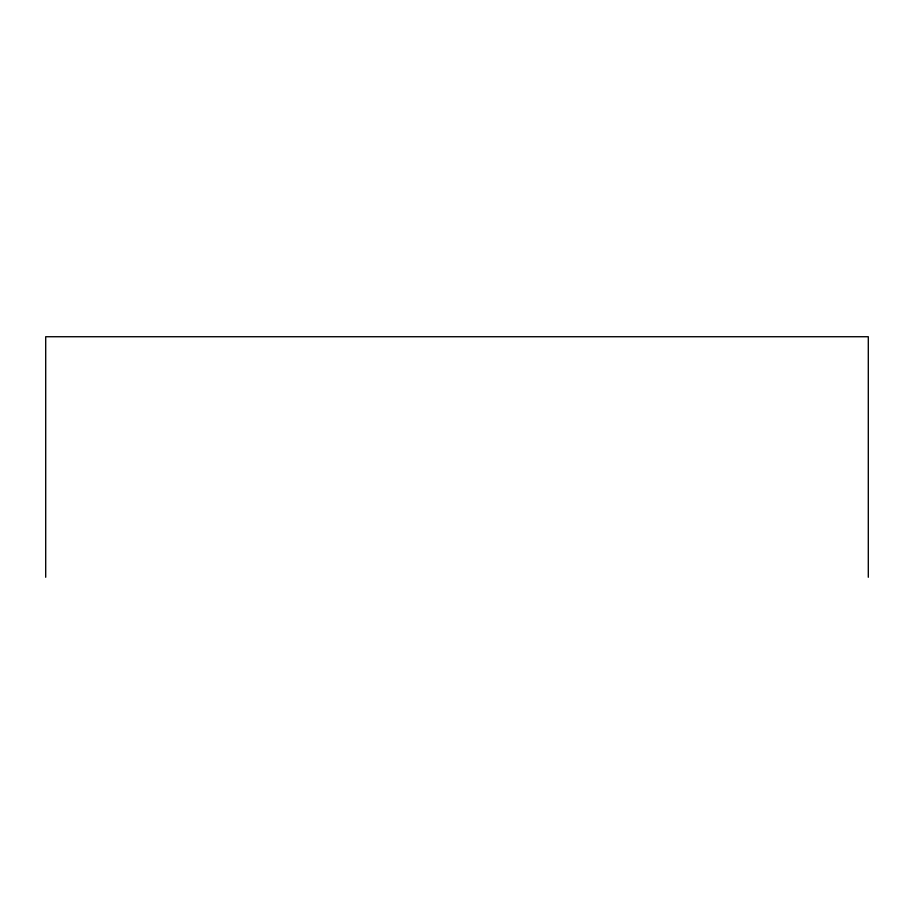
<?xml version="1.0" encoding="UTF-8"?>
<svg xmlns="http://www.w3.org/2000/svg" width="914" height="914" viewBox="0 0 914 914"><rect width="100%" height="100%" fill="white"/><g stroke="black" fill="none" stroke-linecap="round" stroke-linejoin="round"><path stroke-width="1.37" d="M868.3 577.271L868.3 336.729L45.7 336.729L45.7 577.271"/></g></svg>
